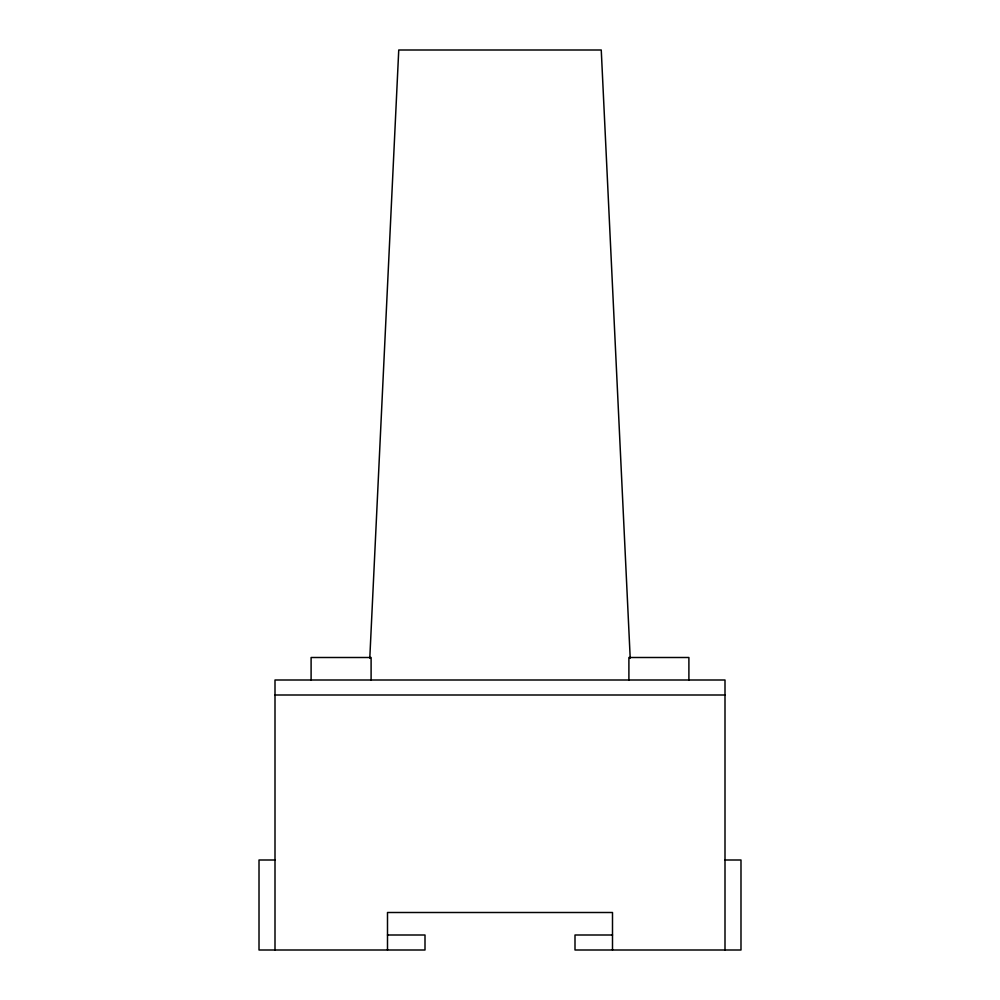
<?xml version="1.0" encoding="UTF-8"?>
<svg xmlns="http://www.w3.org/2000/svg" width="1000" height="1000" viewBox="0 0 1000 1000"><rect width="100%" height="100%" fill="white"/><g stroke="black" fill="none" stroke-linecap="round" stroke-linejoin="round"><path stroke-width="1.5" d="M369.787 658.162L398.75 50L601.25 50L630.212 658.162M275 695L725 695M275 860L259.012 860L259.012 950L425 950L425 935L387.5 935M725 860L740.987 860L740.987 950L575 950L575 935L612.5 935M725 950L725 680L275 680L275 950M688.9 680L688.9 657.5L628.9 657.5L628.9 680M612.5 950L612.5 912.5L387.5 912.5L387.5 950M371.1 680L371.1 657.5L311.1 657.5L311.1 680"/></g></svg>
